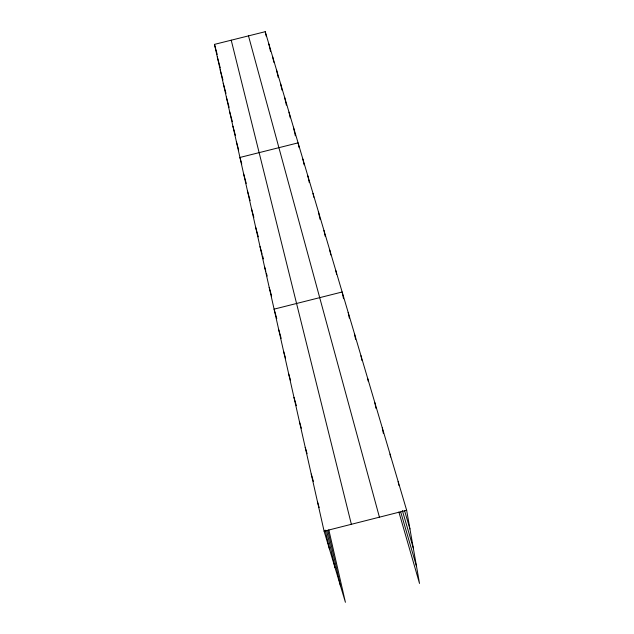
<?xml version="1.0" encoding="UTF-8"?>
<svg xmlns="http://www.w3.org/2000/svg" width="634" height="634" viewBox="0 0 634 634"><rect width="100%" height="100%" fill="white"/><g stroke="black" fill="none" stroke-linecap="round" stroke-linejoin="round"><path stroke-width="0.95" d="M324.109 531.213L406.648 510.267L265.234 31.7L214.482 44.38L324.109 531.213L345.419 602.3L328.808 529.81M317.523 501.962L319.171 507.517M404.651 510.964L409.944 528.978M311.239 474.034L313.45 481.555M402.368 510.576L413.273 547.942M305.223 447.35L307.078 453.698M400.759 512.121L416.53 566.439M299.478 421.824L301.332 428.235M398.889 512.026L419.518 583.454L406.648 510.267M288.692 373.941L290.562 380.463M293.97 397.375L296.363 405.697M283.636 351.466L285.498 358.028M278.77 329.886L281.171 338.358M276.765 318.601L274.102 309.146L342.154 291.997L343.525 298.733M264.513 266.565L265.836 271.312M266.367 273.206L267.168 276.059M269.204 287.408L271.598 295.943M255.676 227.329L258.307 236.831M260.003 246.555L262.119 254.155M262.65 256.057L263.443 258.902M247.514 191.072L250.121 200.55M251.516 208.848L253.877 217.399M241.752 164.055L239.945 157.454L298.083 142.872L299.113 147.651M243.654 173.946L246.254 183.408M248.488 35.884L379.425 517.17M229.571 111.386L232.361 121.665M232.908 126.198L235.46 135.581M236.363 141.548L238.669 150.012M220.22 69.859L222.954 80.003M223.231 83.244L225.989 93.428M226.346 97.073L229.12 107.312M214.482 44.38L217.185 54.421M217.303 56.917L220.267 67.925M231.228 40.196L351.363 524.294M327.873 530.61L340.466 585.776M326.668 530.785L335.085 567.81M325.194 530.111L329.561 549.385M272.636 56.751L273.88 62.346M268.871 44.023L270.528 51.441M265.234 31.7L266.264 36.312M280.537 83.506L281.995 90.099M276.519 69.906L278.183 77.403M289.001 112.147L290.245 117.845M284.698 97.581L286.362 105.141M293.463 127.236L295.325 135.811M302.878 159.086L304.114 164.84M307.847 175.919L309.289 182.647M313.014 193.402L313.83 197.253M318.387 211.574L320.012 219.285M323.966 230.467L325.179 236.26M329.783 250.137L330.782 254.963M335.838 270.631L336.63 274.49M348.177 312.38L349.334 318.141M354.446 333.595L355.587 339.333M360.976 355.69L361.911 360.445M367.775 378.72L368.33 381.557M374.876 402.748L375.954 408.383M382.294 427.847L383.34 433.418M390.045 454.071L390.584 456.963M398.152 481.515L398.841 485.319"/></g></svg>
